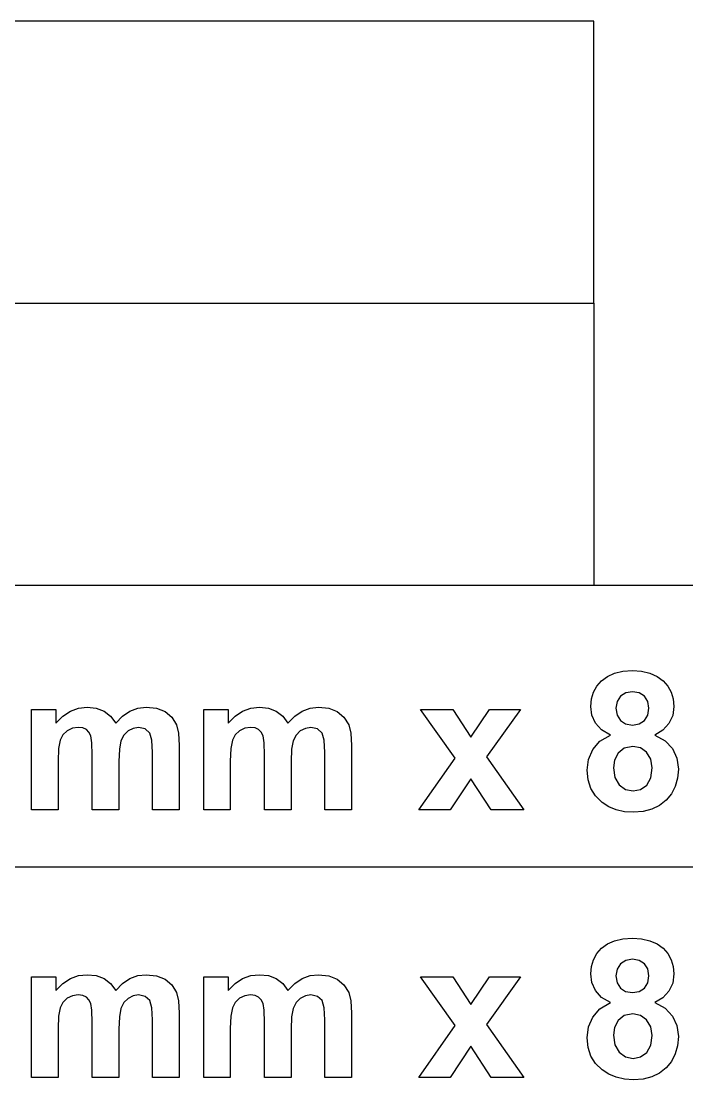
# Model space of a CAD drawing. Header units: metres. Extents: x 298 to 6408, y -126 to 1371.
# Drawn here: x 5223.9 to 5412.7, y 749 to 1049.3 of the extents above; entities that cross this region are included whole.
import ezdxf

# ---------------------------------------------------------------- set-up
doc = ezdxf.new("R2010")
doc.units = ezdxf.units.M

msp = doc.modelspace()

# ---------------------------------------------------------------- linework, layer by layer
at = {"layer": '1028mm x 80mm'}
for p, q in [((5394.57, 864.86), (5397.24, 865.04)), ((5397.24, 865.04), (5399.88, 864.86)), ((5387.16, 860.64), (5388.5, 862.17)), ((5388.5, 862.17), (5390.2, 863.42)), ((5390.2, 863.42), (5392.22, 864.32)), ((5392.22, 864.32), (5394.57, 864.86)), ((5399.88, 864.86), (5402.22, 864.32)), ((5402.22, 864.32), (5404.24, 863.42)), ((5404.24, 863.42), (5405.94, 862.17)), ((5405.94, 862.17), (5407.3, 860.64)), ((5385.63, 857), (5386.2, 858.92)), ((5386.2, 858.92), (5387.16, 860.64)), ((5397.32, 859.06), (5395.37, 858.74)), ((5399.21, 858.74), (5397.32, 859.06)), ((5407.3, 860.64), (5408.27, 858.92)), ((5408.27, 858.92), (5408.85, 857)), ((5385.43, 854.9), (5385.63, 857)), ((5392.89, 856.27), (5392.57, 854.36)), ((5393.86, 857.77), (5392.89, 856.27)), ((5395.37, 858.74), (5393.86, 857.77)), ((5400.68, 857.78), (5399.21, 858.74)), ((5401.64, 856.3), (5400.68, 857.78)), ((5401.96, 854.39), (5401.64, 856.3)), ((5408.85, 857), (5409.04, 854.9)), ((5226.8, 854.04), (5233.75, 854.04)), ((5226.8, 825.55), (5226.8, 854.04)), ((5233.75, 854.04), (5233.75, 850.15)), ((5235.7, 852.13), (5237.83, 853.55)), ((5237.83, 853.55), (5240.14, 854.4)), ((5240.14, 854.4), (5242.63, 854.68)), ((5242.63, 854.68), (5245.18, 854.4)), ((5245.18, 854.4), (5247.38, 853.56)), ((5247.38, 853.56), (5249.21, 852.14)), ((5252.63, 852.14), (5254.73, 853.56)), ((5254.73, 853.56), (5256.98, 854.4)), ((5256.98, 854.4), (5259.37, 854.68)), ((5259.37, 854.68), (5262.27, 854.37)), ((5262.27, 854.37), (5264.68, 853.41)), ((5264.68, 853.41), (5266.58, 851.84)), ((5275.65, 854.04), (5282.6, 854.04)), ((5275.65, 825.55), (5275.65, 854.04)), ((5282.6, 854.04), (5282.6, 850.15)), ((5284.56, 852.13), (5286.69, 853.55)), ((5286.69, 853.55), (5289, 854.4)), ((5289, 854.4), (5291.48, 854.68)), ((5291.48, 854.68), (5294.04, 854.4)), ((5294.04, 854.4), (5296.23, 853.56)), ((5296.23, 853.56), (5298.06, 852.14)), ((5301.48, 852.14), (5303.58, 853.56)), ((5303.58, 853.56), (5305.83, 854.4)), ((5305.83, 854.4), (5308.22, 854.68)), ((5308.22, 854.68), (5311.12, 854.37)), ((5311.12, 854.37), (5313.54, 853.41)), ((5313.54, 853.41), (5315.43, 851.84)), ((5346.99, 840.22), (5337.14, 854.04)), ((5337.14, 854.04), (5346.35, 854.04)), ((5346.35, 854.04), (5351.39, 846.21)), ((5351.39, 846.21), (5356.7, 854.04)), ((5365.55, 854.04), (5355.9, 840.55)), ((5356.7, 854.04), (5365.55, 854.04)), ((5385.77, 852.43), (5385.43, 854.9)), ((5392.57, 854.36), (5392.89, 852.36)), ((5401.64, 852.38), (5401.96, 854.39)), ((5409.04, 854.9), (5408.69, 852.31)), ((5233.75, 850.15), (5235.7, 852.13)), ((5249.21, 852.14), (5250.68, 850.15)), ((5250.68, 850.15), (5252.63, 852.14)), ((5266.58, 851.84), (5267.93, 849.67)), ((5282.6, 850.15), (5284.56, 852.13)), ((5298.06, 852.14), (5299.53, 850.15)), ((5299.53, 850.15), (5301.48, 852.14)), ((5315.43, 851.84), (5316.78, 849.67)), ((5386.76, 850.16), (5385.77, 852.43)), ((5388.49, 848.24), (5386.76, 850.16)), ((5392.89, 852.36), (5393.84, 850.85)), ((5393.84, 850.85), (5395.33, 849.9)), ((5395.33, 849.9), (5397.24, 849.59)), ((5397.24, 849.59), (5399.17, 849.91)), ((5399.17, 849.91), (5400.67, 850.86)), ((5400.67, 850.86), (5401.64, 852.38)), ((5407.62, 850.03), (5405.91, 848.15)), ((5408.69, 852.31), (5407.62, 850.03)), ((5236.94, 847.98), (5235.74, 846.83)), ((5238.42, 848.68), (5236.94, 847.98)), ((5240.08, 848.92), (5238.42, 848.68)), ((5241.38, 848.77), (5240.08, 848.92)), ((5242.37, 848.33), (5241.38, 848.77)), ((5243.11, 847.58), (5242.37, 848.33)), ((5243.62, 846.53), (5243.11, 847.58)), ((5254.19, 847.95), (5252.99, 846.76)), ((5255.63, 848.67), (5254.19, 847.95)), ((5257.17, 848.92), (5255.63, 848.67)), ((5259.06, 848.51), (5257.17, 848.92)), ((5260.39, 847.31), (5259.06, 848.51)), ((5260.97, 845.32), (5260.39, 847.31)), ((5267.93, 849.67), (5268.51, 847.28)), ((5268.51, 847.28), (5268.71, 843.77)), ((5285.8, 847.98), (5284.6, 846.83)), ((5287.28, 848.68), (5285.8, 847.98)), ((5288.93, 848.92), (5287.28, 848.68)), ((5290.23, 848.77), (5288.93, 848.92)), ((5291.23, 848.33), (5290.23, 848.77)), ((5291.96, 847.58), (5291.23, 848.33)), ((5292.48, 846.53), (5291.96, 847.58)), ((5303.05, 847.95), (5301.84, 846.76)), ((5304.49, 848.67), (5303.05, 847.95)), ((5306.02, 848.92), (5304.49, 848.67)), ((5307.91, 848.51), (5306.02, 848.92)), ((5309.24, 847.31), (5307.91, 848.51)), ((5309.83, 845.32), (5309.24, 847.31)), ((5316.78, 849.67), (5317.36, 847.28)), ((5317.36, 847.28), (5317.56, 843.77)), ((5391.01, 846.77), (5388.49, 848.24)), ((5405.91, 848.15), (5403.62, 846.77)), ((5234.94, 845.27), (5234.49, 842.91)), ((5235.74, 846.83), (5234.94, 845.27)), ((5243.92, 844.58), (5243.62, 846.53)), ((5244.02, 841.16), (5243.92, 844.58)), ((5252.18, 845.12), (5251.72, 842.72)), ((5252.99, 846.76), (5252.18, 845.12)), ((5261.17, 841.83), (5260.97, 845.32)), ((5283.8, 845.27), (5283.34, 842.91)), ((5284.6, 846.83), (5283.8, 845.27)), ((5292.78, 844.58), (5292.48, 846.53)), ((5292.88, 841.16), (5292.78, 844.58)), ((5301.03, 845.12), (5300.57, 842.72)), ((5301.84, 846.76), (5301.03, 845.12)), ((5310.02, 841.83), (5309.83, 845.32)), ((5386.02, 842.65), (5388.06, 845.02)), ((5388.06, 845.02), (5391.01, 846.77)), ((5403.62, 846.77), (5406.5, 845.15)), ((5406.5, 845.15), (5408.6, 842.93)), ((5234.49, 842.91), (5234.34, 839.39)), ((5244.02, 825.55), (5244.02, 841.16)), ((5251.72, 842.72), (5251.56, 839.23)), ((5261.17, 825.55), (5261.17, 841.83)), ((5268.71, 843.77), (5268.71, 825.55)), ((5283.34, 842.91), (5283.19, 839.39)), ((5292.88, 825.55), (5292.88, 841.16)), ((5300.57, 842.72), (5300.42, 839.23)), ((5310.02, 825.55), (5310.02, 841.83)), ((5317.56, 843.77), (5317.56, 825.55)), ((5384.84, 839.85), (5386.02, 842.65)), ((5393.23, 841.65), (5392.21, 839.66)), ((5394.93, 843.07), (5393.23, 841.65)), ((5397.34, 843.55), (5394.93, 843.07)), ((5399.52, 843.13), (5397.34, 843.55)), ((5401.29, 841.87), (5399.52, 843.13)), ((5402.46, 839.93), (5401.29, 841.87)), ((5408.6, 842.93), (5409.88, 840.22)), ((5234.34, 839.39), (5234.34, 825.55)), ((5251.56, 839.23), (5251.56, 825.55)), ((5283.19, 839.39), (5283.19, 825.55)), ((5300.42, 839.23), (5300.42, 825.55)), ((5336.71, 825.55), (5346.99, 840.22)), ((5355.9, 840.55), (5366.44, 825.55)), ((5384.44, 836.79), (5384.84, 839.85)), ((5392.21, 839.66), (5391.87, 837.51)), ((5402.84, 837.43), (5402.46, 839.93)), ((5409.88, 840.22), (5410.3, 837.11)), ((5384.7, 834.05), (5384.44, 836.79)), ((5391.87, 837.51), (5392.27, 834.74)), ((5402.46, 834.64), (5402.84, 837.43)), ((5410.3, 837.11), (5410.09, 834.52)), ((5351.39, 834.38), (5345.54, 825.55)), ((5357.18, 825.55), (5351.39, 834.38)), ((5385.49, 831.61), (5384.7, 834.05)), ((5392.27, 834.74), (5393.47, 832.66)), ((5393.47, 832.66), (5395.26, 831.35)), ((5399.58, 831.33), (5401.32, 832.59)), ((5401.32, 832.59), (5402.46, 834.64)), ((5409.43, 832.18), (5408.35, 830.09)), ((5410.09, 834.52), (5409.43, 832.18)), ((5386.81, 829.49), (5385.49, 831.61)), ((5388.65, 827.67), (5386.81, 829.49)), ((5395.26, 831.35), (5397.45, 830.91)), ((5397.45, 830.91), (5399.58, 831.33)), ((5408.35, 830.09), (5406.83, 828.26)), ((5390.55, 826.44), (5388.65, 827.67)), ((5392.67, 825.56), (5390.55, 826.44)), ((5404.95, 826.77), (5402.78, 825.7)), ((5406.83, 828.26), (5404.95, 826.77)), ((5234.34, 825.55), (5226.8, 825.55)), ((5251.56, 825.55), (5244.02, 825.55)), ((5268.71, 825.55), (5261.17, 825.55)), ((5283.19, 825.55), (5275.65, 825.55)), ((5300.42, 825.55), (5292.88, 825.55)), ((5317.56, 825.55), (5310.02, 825.55)), ((5345.54, 825.55), (5336.71, 825.55)), ((5366.44, 825.55), (5357.18, 825.55)), ((5395.02, 825.03), (5392.67, 825.56)), ((5397.59, 824.85), (5395.02, 825.03)), ((5400.33, 825.06), (5397.59, 824.85)), ((5402.78, 825.7), (5400.33, 825.06)), ((5388.5, 786.28), (5390.2, 787.53)), ((5390.2, 787.53), (5392.22, 788.43)), ((5392.22, 788.43), (5394.57, 788.97)), ((5394.57, 788.97), (5397.24, 789.15)), ((5397.24, 789.15), (5399.88, 788.97)), ((5399.88, 788.97), (5402.22, 788.43)), ((5402.22, 788.43), (5404.24, 787.53)), ((5404.24, 787.53), (5405.94, 786.28)), ((5386.2, 783.03), (5387.16, 784.75)), ((5387.16, 784.75), (5388.5, 786.28)), ((5405.94, 786.28), (5407.3, 784.75)), ((5407.3, 784.75), (5408.27, 783.03)), ((5385.43, 779.01), (5385.63, 781.11)), ((5385.63, 781.11), (5386.2, 783.03)), ((5393.86, 781.88), (5392.89, 780.38)), ((5395.37, 782.85), (5393.86, 781.88)), ((5397.32, 783.17), (5395.37, 782.85)), ((5399.21, 782.85), (5397.32, 783.17)), ((5400.68, 781.89), (5399.21, 782.85)), ((5401.64, 780.41), (5400.68, 781.89)), ((5408.27, 783.03), (5408.85, 781.11)), ((5408.85, 781.11), (5409.04, 779.01)), ((5226.8, 778.15), (5233.75, 778.15)), ((5226.8, 749.66), (5226.8, 778.15)), ((5233.75, 778.15), (5233.75, 774.26)), ((5237.83, 777.66), (5240.14, 778.51)), ((5240.14, 778.51), (5242.63, 778.79)), ((5242.63, 778.79), (5245.18, 778.51)), ((5245.18, 778.51), (5247.38, 777.67)), ((5254.73, 777.67), (5256.98, 778.51)), ((5256.98, 778.51), (5259.37, 778.79)), ((5259.37, 778.79), (5262.27, 778.48)), ((5262.27, 778.48), (5264.68, 777.52)), ((5275.65, 778.15), (5282.6, 778.15)), ((5275.65, 749.66), (5275.65, 778.15)), ((5282.6, 778.15), (5282.6, 774.26)), ((5286.69, 777.66), (5289, 778.51)), ((5289, 778.51), (5291.48, 778.79)), ((5291.48, 778.79), (5294.04, 778.51)), ((5294.04, 778.51), (5296.23, 777.67)), ((5303.58, 777.67), (5305.83, 778.51)), ((5305.83, 778.51), (5308.22, 778.79)), ((5308.22, 778.79), (5311.12, 778.48)), ((5311.12, 778.48), (5313.54, 777.52)), ((5346.99, 764.33), (5337.14, 778.15)), ((5337.14, 778.15), (5346.35, 778.15)), ((5346.35, 778.15), (5351.39, 770.32)), ((5351.39, 770.32), (5356.7, 778.15)), ((5365.55, 778.15), (5355.9, 764.66)), ((5356.7, 778.15), (5365.55, 778.15)), ((5385.77, 776.54), (5385.43, 779.01)), ((5392.89, 780.38), (5392.57, 778.47)), ((5392.57, 778.47), (5392.89, 776.47)), ((5401.96, 778.5), (5401.64, 780.41)), ((5401.64, 776.49), (5401.96, 778.5)), ((5409.04, 779.01), (5408.69, 776.42)), ((5233.75, 774.26), (5235.7, 776.24)), ((5235.7, 776.24), (5237.83, 777.66)), ((5247.38, 777.67), (5249.21, 776.25)), ((5249.21, 776.25), (5250.68, 774.26)), ((5250.68, 774.26), (5252.63, 776.25)), ((5252.63, 776.25), (5254.73, 777.67)), ((5264.68, 777.52), (5266.58, 775.95)), ((5266.58, 775.95), (5267.93, 773.78)), ((5282.6, 774.26), (5284.56, 776.24)), ((5284.56, 776.24), (5286.69, 777.66)), ((5296.23, 777.67), (5298.06, 776.25)), ((5298.06, 776.25), (5299.53, 774.26)), ((5299.53, 774.26), (5301.48, 776.25)), ((5301.48, 776.25), (5303.58, 777.67)), ((5313.54, 777.52), (5315.43, 775.95)), ((5315.43, 775.95), (5316.78, 773.78)), ((5386.76, 774.27), (5385.77, 776.54)), ((5392.89, 776.47), (5393.84, 774.96)), ((5393.84, 774.96), (5395.33, 774.01)), ((5399.17, 774.02), (5400.67, 774.97)), ((5400.67, 774.97), (5401.64, 776.49)), ((5408.69, 776.42), (5407.62, 774.14)), ((5236.94, 772.09), (5235.74, 770.94)), ((5238.42, 772.79), (5236.94, 772.09)), ((5240.08, 773.03), (5238.42, 772.79)), ((5241.38, 772.88), (5240.08, 773.03)), ((5242.37, 772.44), (5241.38, 772.88)), ((5243.11, 771.69), (5242.37, 772.44)), ((5254.19, 772.06), (5252.99, 770.87)), ((5255.63, 772.78), (5254.19, 772.06)), ((5257.17, 773.03), (5255.63, 772.78)), ((5259.06, 772.62), (5257.17, 773.03)), ((5260.39, 771.42), (5259.06, 772.62)), ((5267.93, 773.78), (5268.51, 771.39)), ((5285.8, 772.09), (5284.6, 770.94)), ((5287.28, 772.79), (5285.8, 772.09)), ((5288.93, 773.03), (5287.28, 772.79)), ((5290.23, 772.88), (5288.93, 773.03)), ((5291.23, 772.44), (5290.23, 772.88)), ((5291.96, 771.69), (5291.23, 772.44)), ((5303.05, 772.06), (5301.84, 770.87)), ((5304.49, 772.78), (5303.05, 772.06)), ((5306.02, 773.03), (5304.49, 772.78)), ((5307.91, 772.62), (5306.02, 773.03)), ((5309.24, 771.42), (5307.91, 772.62)), ((5316.78, 773.78), (5317.36, 771.39)), ((5388.49, 772.35), (5386.76, 774.27)), ((5391.01, 770.88), (5388.49, 772.35)), ((5395.33, 774.01), (5397.24, 773.7)), ((5397.24, 773.7), (5399.17, 774.02)), ((5405.91, 772.26), (5403.62, 770.88)), ((5407.62, 774.14), (5405.91, 772.26)), ((5234.94, 769.38), (5234.49, 767.02)), ((5235.74, 770.94), (5234.94, 769.38)), ((5243.62, 770.64), (5243.11, 771.69)), ((5243.92, 768.69), (5243.62, 770.64)), ((5252.18, 769.23), (5251.72, 766.83)), ((5252.99, 770.87), (5252.18, 769.23)), ((5260.97, 769.43), (5260.39, 771.42)), ((5261.17, 765.94), (5260.97, 769.43)), ((5268.51, 771.39), (5268.71, 767.88)), ((5283.8, 769.38), (5283.34, 767.02)), ((5284.6, 770.94), (5283.8, 769.38)), ((5292.48, 770.64), (5291.96, 771.69)), ((5292.78, 768.69), (5292.48, 770.64)), ((5301.03, 769.23), (5300.57, 766.83)), ((5301.84, 770.87), (5301.03, 769.23)), ((5309.83, 769.43), (5309.24, 771.42)), ((5310.02, 765.94), (5309.83, 769.43)), ((5317.36, 771.39), (5317.56, 767.88)), ((5386.02, 766.76), (5388.06, 769.13)), ((5388.06, 769.13), (5391.01, 770.88)), ((5403.62, 770.88), (5406.5, 769.26)), ((5406.5, 769.26), (5408.6, 767.04)), ((5234.49, 767.02), (5234.34, 763.5)), ((5244.02, 765.27), (5243.92, 768.69)), ((5251.72, 766.83), (5251.56, 763.34)), ((5261.17, 749.66), (5261.17, 765.94)), ((5268.71, 767.88), (5268.71, 749.66)), ((5283.34, 767.02), (5283.19, 763.5)), ((5292.88, 765.27), (5292.78, 768.69)), ((5300.57, 766.83), (5300.42, 763.34)), ((5310.02, 749.66), (5310.02, 765.94)), ((5317.56, 767.88), (5317.56, 749.66)), ((5384.84, 763.96), (5386.02, 766.76)), ((5394.93, 767.18), (5393.23, 765.76)), ((5397.34, 767.66), (5394.93, 767.18)), ((5399.52, 767.24), (5397.34, 767.66)), ((5401.29, 765.98), (5399.52, 767.24)), ((5402.46, 764.04), (5401.29, 765.98)), ((5408.6, 767.04), (5409.88, 764.33)), ((5234.34, 763.5), (5234.34, 749.66)), ((5244.02, 749.66), (5244.02, 765.27)), ((5251.56, 763.34), (5251.56, 749.66)), ((5283.19, 763.5), (5283.19, 749.66)), ((5292.88, 749.66), (5292.88, 765.27)), ((5300.42, 763.34), (5300.42, 749.66)), ((5336.71, 749.66), (5346.99, 764.33)), ((5355.9, 764.66), (5366.44, 749.66)), ((5384.44, 760.9), (5384.84, 763.96)), ((5392.21, 763.77), (5391.87, 761.62)), ((5393.23, 765.76), (5392.21, 763.77)), ((5402.84, 761.54), (5402.46, 764.04)), ((5409.88, 764.33), (5410.3, 761.22)), ((5384.7, 758.16), (5384.44, 760.9)), ((5391.87, 761.62), (5392.27, 758.85)), ((5402.46, 758.75), (5402.84, 761.54)), ((5410.3, 761.22), (5410.09, 758.63)), ((5351.39, 758.49), (5345.54, 749.66)), ((5357.18, 749.66), (5351.39, 758.49)), ((5385.49, 755.72), (5384.7, 758.16)), ((5392.27, 758.85), (5393.47, 756.77)), ((5401.32, 756.7), (5402.46, 758.75)), ((5410.09, 758.63), (5409.43, 756.29)), ((5386.81, 753.6), (5385.49, 755.72)), ((5393.47, 756.77), (5395.26, 755.46)), ((5395.26, 755.46), (5397.45, 755.02)), ((5397.45, 755.02), (5399.58, 755.44)), ((5399.58, 755.44), (5401.32, 756.7)), ((5408.35, 754.2), (5406.83, 752.37)), ((5409.43, 756.29), (5408.35, 754.2)), ((5388.65, 751.78), (5386.81, 753.6)), ((5390.55, 750.55), (5388.65, 751.78)), ((5404.95, 750.88), (5402.78, 749.81)), ((5406.83, 752.37), (5404.95, 750.88)), ((5234.34, 749.66), (5226.8, 749.66)), ((5251.56, 749.66), (5244.02, 749.66)), ((5268.71, 749.66), (5261.17, 749.66)), ((5283.19, 749.66), (5275.65, 749.66)), ((5300.42, 749.66), (5292.88, 749.66)), ((5317.56, 749.66), (5310.02, 749.66)), ((5345.54, 749.66), (5336.71, 749.66)), ((5366.44, 749.66), (5357.18, 749.66)), ((5392.67, 749.67), (5390.55, 750.55)), ((5395.02, 749.14), (5392.67, 749.67)), ((5397.59, 748.96), (5395.02, 749.14)), ((5400.33, 749.17), (5397.59, 748.96)), ((5402.78, 749.81), (5400.33, 749.17))]:
    msp.add_line(p, q, dxfattribs=at)
at = {"layer": 'Layer0'}
for p, q in [((5386.32, 1049.27), (4996.32, 1049.27)), ((5386.32, 969.27), (5386.32, 1049.27)), ((3968.32, 969.27), (5386.32, 969.27)), ((5386.32, 969.27), (5386.32, 889.27)), ((4586.32, 889.27), (5386.32, 889.27)), ((5386.32, 889.27), (5614.32, 889.27)), ((5614.32, 809.27), (4611.37, 809.27))]:
    msp.add_line(p, q, dxfattribs=at)

doc.saveas('drawing.dxf')
